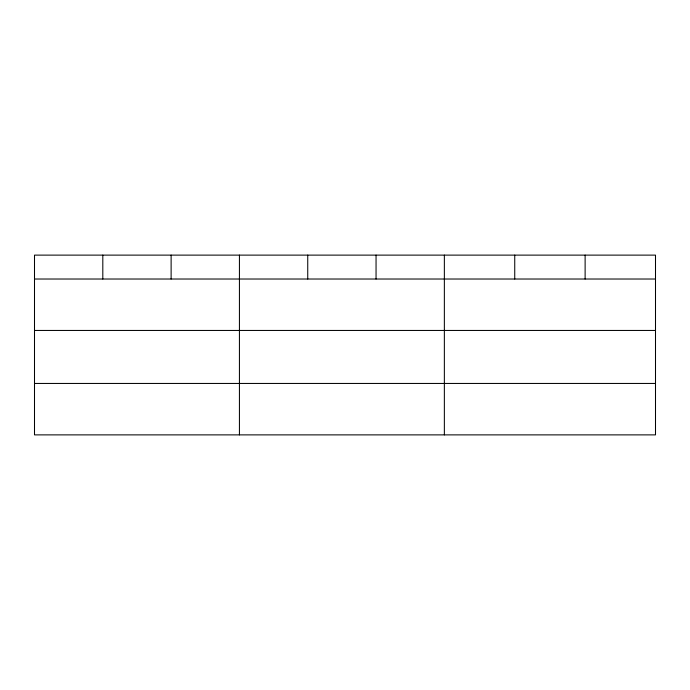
<?xml version="1.0" encoding="UTF-8"?>
<svg xmlns="http://www.w3.org/2000/svg" width="690" height="690" viewBox="0 0 690 690"><rect width="100%" height="100%" fill="white"/><g stroke="black" fill="none" stroke-linecap="round" stroke-linejoin="round"><path stroke-width="1.03" d="M655.5 330.45L655.5 255.119L34.5 255.119L34.5 434.881L655.5 434.881L655.5 330.45L34.5 330.45M34.5 279.019L655.5 279.019M34.5 383.45L655.5 383.45M585.12 255.119L585.12 279.019M514.74 255.119L514.74 279.019M444.36 255.119L444.36 434.881M376.05 255.119L376.05 279.019M307.74 255.119L307.74 279.019M239.43 255.119L239.43 434.881M171.12 255.119L171.12 279.019M102.81 255.119L102.81 279.019"/></g></svg>
